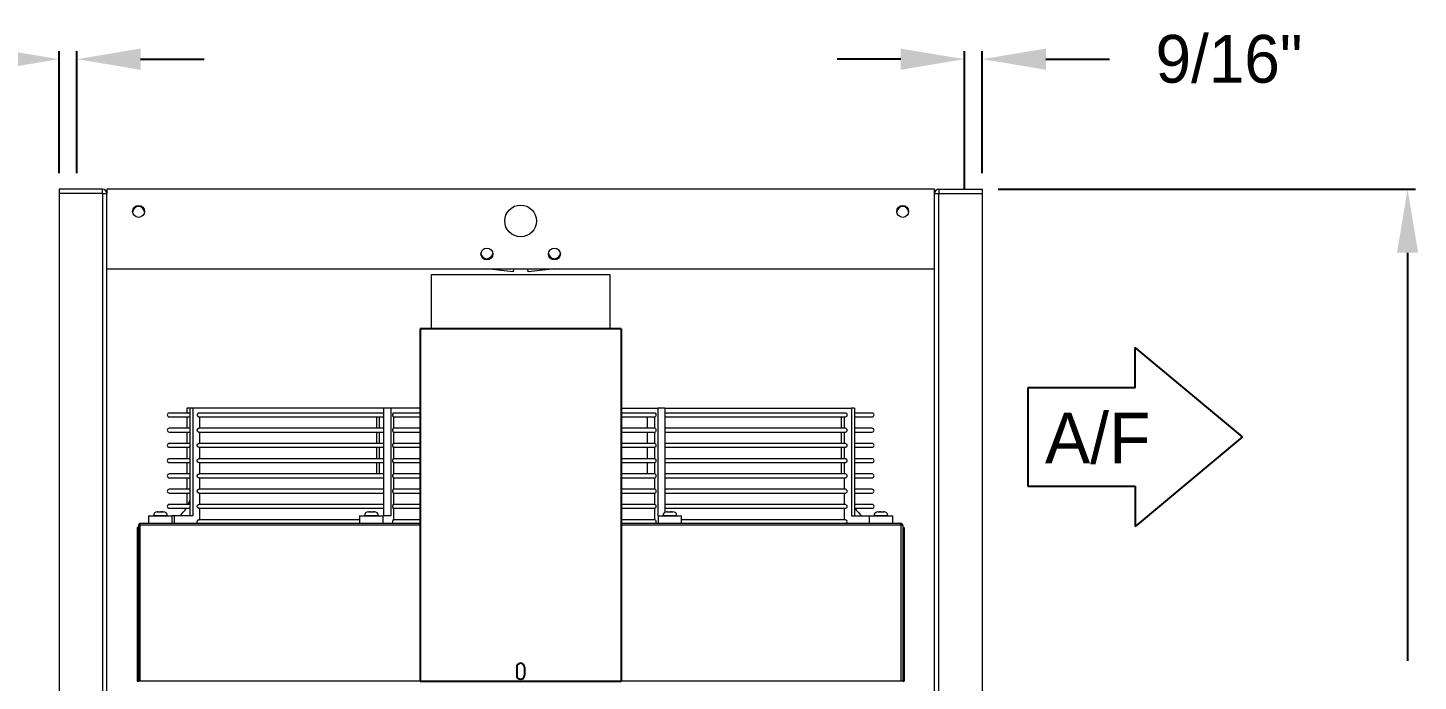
# Model space of a CAD drawing. Extents: x 6 to 271, y -23 to 146.
# Drawn here: x 52.31 to 95.99, y 66.5 to 87.01 of the extents above; entities that cross this region are included whole.
import ezdxf

# ---------------------------------------------------------------- set-up
doc = ezdxf.new("R2010")
doc.units = 0
doc.header["$MEASUREMENT"] = 0
doc.layers.get('0').update_dxf_attribs({"linetype": 'CONTINUOUS'})
doc.layers.get('Defpoints').update_dxf_attribs({"linetype": 'CONTINUOUS'})
doc.dimstyles.get("Standard").update_dxf_attribs({"dimtxt": 1.5, "dimasz": 2, "dimexe": 0.25, "dimexo": 0.5, "dimgap": 0.75, "dimtad": 0, "dimtih": 1, "dimtoh": 1, "dimdec": 4, "dimzin": 0, "dimdsep": 46, "dimlunit": 5, "dimtxsty": 'STANDARD', "dimcen": 0.125, "dimclrd": 1, "dimclre": 1, "dimclrt": 1, "dimadec": 0, "dimazin": 0, "dimtfac": 1, "dimtdec": 4, "dimtofl": 0, "dimtmove": 0, "dimatfit": 3, "dimfxl": 1, "dimfrac": 2, "dimtolj": 1, "dimtzin": 0, "dimarcsym": 0})

# ---------------------------------------------------------------- blocks, each defined once
blk = doc.blocks.new('Air Flow Arror')
for p, q in [((-1.543, 6.735), (-4.35, 3.368)), ((-1.543, 6.735), (1.263, 3.368)), ((-3.087, 3.368), (-4.35, 3.368)), ((-3.087, 3.368), (-3.087, 0)), ((0, 0), (0, 3.368)), ((0, 3.368), (1.263, 3.368)), ((-3.087, 0), (0, 0))]:
    blk.add_line(p, q)
blk.add_text('A/F', height=1.5938, rotation=90).set_placement((-0.712, 0.532))
blk = doc.blocks.new('099front')
at = {"color": 0, "ltscale": 7}
for p, q in [((59.351, 106.851), (53.039, 106.851)), ((53.039, 106.851), (53.039, 95.789)), ((59.351, 106.851), (59.351, 95.789)), ((56.07, 96.226), (56.07, 95.976)), ((56.32, 96.226), (56.32, 95.976)), ((53.039, 95.789), (59.351, 95.789))]:
    blk.add_line(p, q, dxfattribs=at)
for centre, start, end in [((56.195, 96.226), 0, 180), ((56.195, 95.976), 180, 0)]:
    blk.add_arc(centre, 0.125, start, end, dxfattribs=at)
blk = doc.blocks.new('*D24')
at = {"color": 7, "lineweight": -2}
for p, q in [((81.731, 82.448), (81.731, 86.277)), ((82.294, 82.448), (82.294, 86.277)), ((79.731, 86.027), (77.731, 86.027)), ((84.294, 86.027), (86.294, 86.027))]:
    blk.add_line(p, q, dxfattribs=at)
at = {"color": 7}
for points in [[(79.731, 86.36), (79.731, 85.693), (81.731, 86.027)], [(84.294, 86.36), (84.294, 85.693), (82.294, 86.027)]]:
    blk.add_solid(points, dxfattribs=at)
at = {"layer": 'Defpoints', "color": 0}
for p in [(81.731, 86.027), (81.731, 81.948), (82.294, 81.948)]:
    blk.add_point(p, dxfattribs=at)
at = {"color": 7, "insert": (90.044, 86.027), "char_height": 1.5, "attachment_point": 5}
blk.add_mtext('\\A1;9/16"', dxfattribs=at)
blk = doc.blocks.new('*D25')
at = {"color": 7, "lineweight": -2}
for p, q in [((53.294, 82.448), (53.294, 86.277)), ((53.856, 82.448), (53.856, 86.277)), ((51.294, 86.027), (49.294, 86.027)), ((55.856, 86.027), (57.856, 86.027))]:
    blk.add_line(p, q, dxfattribs=at)
at = {"color": 7}
for points in [[(51.294, 86.36), (51.294, 85.693), (53.294, 86.027)], [(55.856, 86.36), (55.856, 85.693), (53.856, 86.027)]]:
    blk.add_solid(points, dxfattribs=at)
at = {"layer": 'Defpoints', "color": 0}
for p in [(53.294, 86.027), (53.294, 81.948), (53.856, 81.948)]:
    blk.add_point(p, dxfattribs=at)
at = {"color": 7, "insert": (45.544, 86.027), "char_height": 1.5, "attachment_point": 5}
blk.add_mtext('\\A1;9/16"', dxfattribs=at)

msp = doc.modelspace()

# ---------------------------------------------------------------- linework, layer by layer
at = {"color": 7}
for p, q in [((81.7313, 81.94808), (81.7313, 83.08226)), ((82.7938, 81.94808), (95.90246, 81.94808)), ((95.65246, 79.94808), (95.65246, 67.13558))]:
    msp.add_line(p, q, dxfattribs=at)
at = {"color": 7, "linetype": 'Continuous', "lineweight": 15}
for p, q in [((53.2938, 81.94808), (53.2938, 81.81358)), ((54.6583, 81.94808), (53.2938, 81.94808)), ((54.6583, 81.81358), (53.2938, 81.81358)), ((53.2938, 81.81258), (53.2938, 48.83358)), ((54.6583, 81.81258), (53.2938, 81.81258)), ((54.6583, 81.81358), (54.6583, 81.94808)), ((54.6583, 81.81258), (54.7938, 81.81258)), ((54.6583, 81.81258), (54.6583, 52.08724)), ((80.7938, 81.94808), (54.7938, 81.94808)), ((54.7938, 81.94808), (54.7938, 81.81258)), ((54.7938, 51.95176), (54.7938, 81.81258)), ((80.7938, 81.81258), (80.7938, 81.94808)), ((80.7938, 81.81258), (80.9293, 81.81258)), ((80.7938, 51.95176), (80.7938, 81.81258)), ((80.9293, 81.94808), (80.9293, 81.81358)), ((80.9293, 81.94808), (82.2938, 81.94808)), ((80.9293, 81.81358), (82.2938, 81.81358)), ((80.9293, 81.81258), (82.2938, 81.81258)), ((80.9293, 52.08724), (80.9293, 81.81258)), ((82.2938, 81.94808), (82.2938, 81.81358)), ((82.2938, 81.81258), (82.2938, 48.83358)), ((54.7938, 79.44808), (80.7938, 79.44808)), ((70.6063, 79.25908), (64.9813, 79.25908)), ((67.55488, 79.35176), (66.72011, 79.44808)), ((67.566, 79.44808), (67.55488, 79.35176)), ((68.03271, 79.35176), (68.0216, 79.44808)), ((68.86748, 79.44808), (68.03271, 79.35176)), ((57.40015, 74.9182), (56.75368, 74.9182)), ((56.75368, 74.7982), (57.40015, 74.7982)), ((57.30678, 75.07308), (57.30678, 74.9182)), ((57.40015, 75.07308), (57.30678, 75.07308)), ((57.30678, 74.7982), (57.30678, 74.43953)), ((57.49353, 75.07308), (57.40015, 75.07308)), ((57.40015, 75.07308), (57.40015, 71.69208)), ((57.49353, 75.07308), (57.49353, 71.69208)), ((63.48861, 75.07308), (57.49353, 75.07308)), ((57.68993, 74.7982), (63.48861, 74.7982)), ((63.48861, 74.9182), (57.69, 74.9182)), ((57.71896, 74.43953), (57.71896, 74.7982)), ((63.26318, 74.7982), (63.26318, 74.43953)), ((63.35656, 74.43953), (63.35656, 74.7982)), ((63.71404, 75.07308), (63.48861, 75.07308)), ((63.48861, 75.07308), (63.48861, 71.69208)), ((63.71404, 75.07308), (63.71404, 71.69208)), ((64.63755, 75.07308), (63.71404, 75.07308)), ((63.79539, 74.7982), (64.63755, 74.7982)), ((64.63755, 74.9182), (63.79552, 74.9182)), ((63.80741, 74.43953), (63.80741, 74.7982)), ((70.95005, 75.07308), (72.09899, 75.07308)), ((72.01867, 74.9182), (70.95005, 74.9182)), ((70.95005, 74.7982), (72.01867, 74.7982)), ((71.78019, 74.43953), (71.78019, 74.7982)), ((72.00561, 74.43953), (72.00561, 74.7982)), ((72.09899, 75.07308), (72.09899, 71.69208)), ((72.32441, 75.07308), (72.09899, 75.07308)), ((72.32441, 75.07308), (72.32441, 71.80018)), ((72.32441, 75.07308), (78.18744, 75.07308)), ((77.99354, 74.9182), (72.32441, 74.9182)), ((72.32441, 74.7982), (77.99354, 74.7982)), ((77.86864, 74.43953), (77.86864, 74.7982)), ((77.96202, 74.43953), (77.96202, 74.7982)), ((78.18744, 75.07308), (78.18744, 71.69208)), ((78.28082, 75.07308), (78.18744, 75.07308)), ((78.28082, 75.07308), (78.28082, 71.69208)), ((78.83391, 74.9182), (78.28082, 74.9182)), ((78.28082, 74.7982), (78.83391, 74.7982)), ((57.40015, 74.43953), (56.75368, 74.43953)), ((56.75368, 74.31953), (57.40015, 74.31953)), ((57.30678, 74.31953), (57.30678, 73.96087)), ((57.68993, 74.31953), (63.48861, 74.31953)), ((63.48861, 74.43953), (57.69, 74.43953)), ((57.71896, 73.96087), (57.71896, 74.31953)), ((63.26318, 74.31953), (63.26318, 73.96087)), ((63.35656, 73.96087), (63.35656, 74.31953)), ((63.79539, 74.31953), (64.63755, 74.31953)), ((64.63755, 74.43953), (63.79552, 74.43953)), ((63.80741, 73.96087), (63.80741, 74.31953)), ((72.01867, 74.43953), (70.95005, 74.43953)), ((70.95005, 74.31953), (72.01867, 74.31953)), ((71.78019, 73.96087), (71.78019, 74.31953)), ((72.00561, 73.96087), (72.00561, 74.31953)), ((77.99354, 74.43953), (72.32441, 74.43953)), ((72.32441, 74.31953), (77.99354, 74.31953)), ((77.86864, 73.96087), (77.86864, 74.31953)), ((77.96202, 73.96087), (77.96202, 74.31953)), ((78.83391, 74.43953), (78.28082, 74.43953)), ((78.28082, 74.31953), (78.83391, 74.31953)), ((57.40015, 73.96087), (56.75368, 73.96087)), ((56.75368, 73.84087), (57.40015, 73.84087)), ((57.30678, 73.84087), (57.30678, 73.4822)), ((57.68993, 73.84087), (63.48861, 73.84087)), ((63.48861, 73.96087), (57.69, 73.96087)), ((57.71896, 73.4822), (57.71896, 73.84087)), ((63.26318, 73.84087), (63.26318, 73.4822)), ((63.35656, 73.4822), (63.35656, 73.84087)), ((63.79539, 73.84087), (64.63755, 73.84087)), ((64.63755, 73.96087), (63.79552, 73.96087)), ((63.80741, 73.4822), (63.80741, 73.84087)), ((72.01867, 73.96087), (70.95005, 73.96087)), ((70.95005, 73.84087), (72.01867, 73.84087)), ((71.78019, 73.4822), (71.78019, 73.84087)), ((72.00561, 73.4822), (72.00561, 73.84087)), ((77.99354, 73.96087), (72.32441, 73.96087)), ((72.32441, 73.84087), (77.99354, 73.84087)), ((77.86864, 73.4822), (77.86864, 73.84087)), ((77.96202, 73.4822), (77.96202, 73.84087)), ((78.83391, 73.96087), (78.28082, 73.96087)), ((78.28082, 73.84087), (78.83391, 73.84087)), ((57.40015, 73.4822), (56.75368, 73.4822)), ((63.48861, 73.4822), (57.69, 73.4822)), ((64.63755, 73.4822), (63.79552, 73.4822)), ((72.01867, 73.4822), (70.95005, 73.4822)), ((77.99354, 73.4822), (72.32441, 73.4822)), ((78.83391, 73.4822), (78.28082, 73.4822)), ((56.75368, 73.3622), (57.40015, 73.3622)), ((57.40015, 73.00353), (56.75368, 73.00353)), ((57.30678, 73.3622), (57.30678, 73.00353)), ((57.68993, 73.3622), (63.48861, 73.3622)), ((63.48861, 73.00353), (57.69, 73.00353)), ((57.71896, 73.00353), (57.71896, 73.3622)), ((63.26318, 73.3622), (63.26318, 73.00353)), ((63.35656, 73.00353), (63.35656, 73.3622)), ((63.79539, 73.3622), (64.63755, 73.3622)), ((64.63755, 73.00353), (63.79552, 73.00353)), ((63.80741, 73.00353), (63.80741, 73.3622)), ((70.95005, 73.3622), (72.01867, 73.3622)), ((72.01867, 73.00353), (70.95005, 73.00353)), ((71.78019, 73.00353), (71.78019, 73.3622)), ((72.00561, 73.00353), (72.00561, 73.3622)), ((72.32441, 73.3622), (77.99354, 73.3622)), ((77.99354, 73.00353), (72.32441, 73.00353)), ((77.86864, 73.00353), (77.86864, 73.3622)), ((77.96202, 73.00353), (77.96202, 73.3622)), ((78.28082, 73.3622), (78.83391, 73.3622)), ((78.83391, 73.00353), (78.28082, 73.00353)), ((56.75368, 72.88354), (57.40015, 72.88354)), ((57.40015, 72.52487), (56.75368, 72.52487)), ((57.30678, 72.88354), (57.30678, 72.52487)), ((57.68993, 72.88354), (63.48861, 72.88354)), ((63.48861, 72.52487), (57.69, 72.52487)), ((57.71896, 72.52487), (57.71896, 72.88354)), ((63.79539, 72.88354), (64.63755, 72.88354)), ((64.63755, 72.52487), (63.79552, 72.52487)), ((63.80741, 72.52487), (63.80741, 72.88354)), ((70.95005, 72.88354), (72.01867, 72.88354)), ((72.01867, 72.52487), (70.95005, 72.52487)), ((72.00561, 72.52487), (72.00561, 72.88354)), ((72.32441, 72.88354), (77.99354, 72.88354)), ((77.99354, 72.52487), (72.32441, 72.52487)), ((77.96202, 72.52487), (77.96202, 72.88354)), ((78.28082, 72.88354), (78.83391, 72.88354)), ((78.83391, 72.52487), (78.28082, 72.52487)), ((56.75368, 72.40487), (57.40015, 72.40487)), ((57.30678, 72.40487), (57.30678, 72.0462)), ((57.68993, 72.40487), (63.48861, 72.40487)), ((57.71896, 72.0462), (57.71896, 72.40487)), ((63.79539, 72.40487), (64.63755, 72.40487)), ((63.80741, 72.0462), (63.80741, 72.40487)), ((70.95005, 72.40487), (72.01867, 72.40487)), ((72.00561, 72.0462), (72.00561, 72.40487)), ((72.32441, 72.40487), (77.99354, 72.40487)), ((77.96202, 72.0462), (77.96202, 72.40487)), ((78.28082, 72.40487), (78.83391, 72.40487)), ((56.10727, 71.69208), (56.61748, 71.69208)), ((56.69502, 71.69308), (56.25752, 71.69308)), ((56.38152, 71.81708), (56.38168, 71.81708)), ((56.38441, 71.81708), (56.38168, 71.81708)), ((56.38441, 71.81708), (56.39491, 71.81708)), ((56.40559, 71.81708), (56.39491, 71.81708)), ((56.40559, 71.81708), (56.48163, 71.81708)), ((56.49319, 71.81708), (56.48163, 71.81708)), ((56.49947, 71.81708), (56.49319, 71.81708)), ((56.49947, 71.81708), (56.52484, 71.81708)), ((56.53938, 71.81708), (56.52484, 71.81708)), ((56.53938, 71.81708), (56.57102, 71.81708)), ((56.61748, 71.69208), (56.84527, 71.69208)), ((57.40015, 72.0462), (56.75368, 72.0462)), ((56.75368, 71.9262), (57.40015, 71.9262)), ((56.91056, 71.69208), (56.84527, 71.69208)), ((56.91056, 71.69208), (56.91056, 71.44808)), ((57.49353, 71.69208), (56.91056, 71.69208)), ((57.68993, 71.9262), (63.48861, 71.9262)), ((63.48861, 72.0462), (57.69, 72.0462)), ((57.71896, 71.56754), (57.71896, 71.9262)), ((62.73693, 71.69208), (63.24714, 71.69208)), ((63.32468, 71.69308), (62.88718, 71.69308)), ((63.01118, 71.81708), (63.04282, 71.81708)), ((63.05737, 71.81708), (63.04282, 71.81708)), ((63.05737, 71.81708), (63.08273, 71.81708)), ((63.08901, 71.81708), (63.08273, 71.81708)), ((63.10057, 71.81708), (63.08901, 71.81708)), ((63.10057, 71.81708), (63.17661, 71.81708)), ((63.18729, 71.81708), (63.17661, 71.81708)), ((63.18729, 71.81708), (63.19779, 71.81708)), ((63.20052, 71.81708), (63.19779, 71.81708)), ((63.20052, 71.81708), (63.20068, 71.81708)), ((63.24714, 71.69208), (63.47493, 71.69208)), ((63.71404, 71.69208), (63.47493, 71.69208)), ((63.79539, 71.9262), (64.63755, 71.9262)), ((64.63755, 72.0462), (63.79552, 72.0462)), ((63.80741, 71.56754), (63.80741, 71.9262)), ((72.01867, 72.0462), (70.95005, 72.0462)), ((70.95005, 71.9262), (72.01867, 71.9262)), ((72.00561, 71.56754), (72.00561, 71.9262)), ((72.09899, 71.69208), (72.11267, 71.69208)), ((72.11267, 71.69208), (72.62288, 71.69208)), ((72.27957, 71.69308), (72.26292, 71.69308)), ((72.70042, 71.69308), (72.27957, 71.69308)), ((77.99354, 72.0462), (72.32441, 72.0462)), ((72.32441, 71.9262), (77.99354, 71.9262)), ((72.38692, 71.81708), (72.38707, 71.81708)), ((72.3898, 71.81708), (72.38707, 71.81708)), ((72.3898, 71.81708), (72.40031, 71.81708)), ((72.41099, 71.81708), (72.40031, 71.81708)), ((72.41099, 71.81708), (72.48703, 71.81708)), ((72.49858, 71.81708), (72.48703, 71.81708)), ((72.50486, 71.81708), (72.49858, 71.81708)), ((72.50486, 71.81708), (72.53023, 71.81708)), ((72.54477, 71.81708), (72.53023, 71.81708)), ((72.54477, 71.81708), (72.57642, 71.81708)), ((72.62288, 71.69208), (72.85067, 71.69208)), ((77.96202, 71.56754), (77.96202, 71.9262)), ((78.18744, 71.69208), (78.74232, 71.69208)), ((78.83391, 72.0462), (78.28082, 72.0462)), ((78.28082, 71.9262), (78.83391, 71.9262)), ((78.74232, 71.69208), (79.25253, 71.69208)), ((79.02761, 71.69308), (78.89257, 71.69308)), ((79.01657, 71.81708), (79.04822, 71.81708)), ((79.33007, 71.69308), (79.02761, 71.69308)), ((79.06276, 71.81708), (79.04822, 71.81708)), ((79.06276, 71.81708), (79.08813, 71.81708)), ((79.09441, 71.81708), (79.08813, 71.81708)), ((79.10596, 71.81708), (79.09441, 71.81708)), ((79.10596, 71.81708), (79.182, 71.81708)), ((79.19268, 71.81708), (79.182, 71.81708)), ((79.19268, 71.81708), (79.20319, 71.81708)), ((79.20592, 71.81708), (79.20319, 71.81708)), ((79.20592, 71.81708), (79.20607, 71.81708)), ((79.25253, 71.69208), (79.48032, 71.69208)), ((55.7938, 71.32308), (55.7438, 71.32308)), ((55.7438, 71.32308), (55.7438, 66.49908)), ((55.7938, 71.39708), (55.7938, 71.39928)), ((55.8438, 71.39708), (55.7938, 71.39708)), ((55.7938, 71.39708), (55.7938, 71.39608)), ((55.7938, 71.39608), (55.7938, 71.32308)), ((55.7938, 71.32308), (55.7938, 66.49908)), ((55.8426, 71.44808), (55.8448, 71.44808)), ((64.63755, 71.44808), (55.8448, 71.44808)), ((55.8448, 71.39708), (55.8448, 71.44808)), ((64.63755, 71.39708), (55.8448, 71.39708)), ((55.8448, 66.49908), (55.8448, 71.39708)), ((62.73693, 71.56754), (57.69, 71.56754)), ((64.63755, 71.56754), (63.79552, 71.56754)), ((72.01867, 71.56754), (70.95005, 71.56754)), ((79.7428, 71.44808), (70.95005, 71.44808)), ((79.7428, 71.39708), (70.95005, 71.39708)), ((77.99354, 71.56754), (72.85067, 71.56754)), ((79.7428, 71.39708), (79.7428, 71.44808)), ((79.7428, 71.44808), (79.745, 71.44808)), ((79.7428, 66.49908), (79.7428, 71.39708)), ((79.7438, 71.39708), (79.7938, 71.39708)), ((79.7938, 71.39928), (79.7938, 71.39708)), ((79.7938, 71.39608), (79.7938, 71.39708)), ((79.7938, 71.39608), (79.7938, 71.32308)), ((79.7938, 71.32308), (79.7938, 66.49908)), ((79.7938, 71.32308), (79.8438, 71.32308)), ((79.8438, 71.32308), (79.8438, 66.49908)), ((55.7438, 66.49908), (55.7938, 66.49908)), ((55.8448, 66.49908), (55.7938, 66.49908)), ((55.8448, 66.49908), (55.8448, 66.49808)), ((79.7428, 66.49908), (55.8448, 66.49908)), ((79.7428, 66.49808), (79.7428, 66.49908)), ((79.7938, 66.49908), (79.7428, 66.49908)), ((79.7938, 66.49908), (79.8438, 66.49908))]:
    msp.add_line(p, q, dxfattribs=at)
at = {"color": 7, "linetype": 'Continuous', "lineweight": 15, "flags": 128}
for points in [[(72.01867, 74.9182), (72.01872, 74.9182), (72.028, 74.91302), (72.03568, 74.89849), (72.04046, 74.87709), (72.04152, 74.85247), (72.03869, 74.82882), (72.03244, 74.81019), (72.02384, 74.79974), (72.01867, 74.7982)], [(72.01867, 74.43953), (72.02292, 74.43849), (72.03129, 74.42966), (72.0377, 74.41308), (72.04118, 74.39132), (72.04118, 74.36774), (72.0377, 74.34598), (72.03129, 74.32941), (72.02292, 74.32057), (72.01867, 74.31953)], [(72.01867, 73.96087), (72.02292, 73.95983), (72.03129, 73.95099), (72.0377, 73.93442), (72.04118, 73.91266), (72.04118, 73.88908), (72.0377, 73.86732), (72.03129, 73.85074), (72.02292, 73.84191), (72.01867, 73.84087)], [(72.01867, 73.4822), (72.02292, 73.48116), (72.03129, 73.47233), (72.0377, 73.45575), (72.04118, 73.43399), (72.04118, 73.41041), (72.0377, 73.38865), (72.03129, 73.37208), (72.02292, 73.36324), (72.01867, 73.3622)], [(72.01867, 73.00353), (72.02292, 73.0025), (72.03129, 72.99366), (72.0377, 72.97708), (72.04118, 72.95533), (72.04118, 72.93175), (72.0377, 72.90999), (72.03129, 72.89341), (72.02292, 72.88457), (72.01867, 72.88354)], [(72.01867, 72.52487), (72.02292, 72.52383), (72.03129, 72.515), (72.0377, 72.49842), (72.04118, 72.47666), (72.04118, 72.45308), (72.0377, 72.43132), (72.03129, 72.41474), (72.02292, 72.40591), (72.01867, 72.40487)], [(57.40015, 72.191), (57.3616, 72.07475), (57.34963, 72.0462)], [(72.01867, 72.0462), (72.02292, 72.04517), (72.03129, 72.03633), (72.0377, 72.01975), (72.04118, 71.99799), (72.04118, 71.97441), (72.0377, 71.95266), (72.03129, 71.93608), (72.02292, 71.92724), (72.01867, 71.9262)], [(72.01867, 71.56754), (72.02318, 71.56637), (72.03161, 71.55709), (72.03799, 71.53994), (72.0413, 71.51764), (72.04101, 71.49374), (72.03961, 71.48296)]]:
    msp.add_lwpolyline(points, dxfattribs=at)
at = {"color": 7, "linetype": 'Continuous', "lineweight": 15}
for centre, radius in [((55.7938, 81.24779), 0.1875), ((67.7938, 80.94808), 0.5), ((79.7938, 81.24779), 0.1875), ((66.73269, 79.91051), 0.1875), ((68.85491, 79.91051), 0.1875)]:
    msp.add_circle(centre, radius, dxfattribs=at)
for centre, radius, start, end in [((54.6583, 81.81258), 0.1355, 0, 90), ((54.6583, 81.81258), 0.001, 0, 90), ((80.9293, 81.81258), 0.1355, 90, 180), ((80.9293, 81.81258), 0.001, 90, 180), ((55.7938, 81.21213), 0.1875, 5.456907, 174.543093), ((79.7938, 81.21213), 0.1875, 5.456907, 174.543093), ((66.73312, 79.9499), 0.1875, 185.39537, 353.33583), ((68.85447, 79.9499), 0.1875, 186.66417, 354.60463), ((56.75368, 74.8582), 0.06, 90, 270), ((77.99036, 74.8582), 0.06008, 273.026422, 86.973578), ((78.83391, 74.8582), 0.06, 270, 90), ((56.75368, 74.37953), 0.06, 90, 270), ((77.99024, 74.37953), 0.06009, 273.144993, 86.855007), ((78.83391, 74.37953), 0.06, 270, 90), ((56.75368, 73.90087), 0.06, 90, 270), ((77.99024, 73.90087), 0.06009, 273.143432, 86.856568), ((78.83391, 73.90087), 0.06, 270, 90), ((56.75368, 73.4222), 0.06, 90, 270), ((77.99024, 73.4222), 0.06009, 273.144993, 86.855007), ((78.83391, 73.4222), 0.06, 270, 90), ((56.75368, 72.94354), 0.06, 90, 270), ((77.99024, 72.94354), 0.06009, 273.143432, 86.856568), ((78.83391, 72.94354), 0.06, 270, 90), ((56.75368, 72.46487), 0.06, 90, 270), ((77.99024, 72.46487), 0.06009, 273.144993, 86.855007), ((78.83391, 72.46487), 0.06, 270, 90), ((56.38152, 71.69308), 0.124, 90, 180), ((56.57102, 71.69308), 0.124, 0, 90), ((56.75368, 71.9862), 0.06, 90, 270), ((56.4335, 72.44708), 1, 310.97463, 328.608789), ((63.01118, 71.69308), 0.124, 90, 180), ((63.20068, 71.69308), 0.124, 0, 90), ((72.38692, 71.69308), 0.124, 90, 180), ((72.57642, 71.69308), 0.124, 0, 90), ((77.99024, 71.9862), 0.06009, 273.144993, 86.855007), ((79.1541, 72.44708), 1, 211.391211, 229.02537), ((78.83391, 71.9862), 0.06, 270, 90), ((79.01657, 71.69308), 0.124, 90, 180), ((79.20607, 71.69308), 0.124, 0, 90), ((55.8426, 71.39928), 0.0488, 90, 180), ((77.99005, 71.50805), 0.05959, 335.099511, 86.648296), ((79.745, 71.39928), 0.0488, 0, 90)]:
    msp.add_arc(centre, radius, start, end, dxfattribs=at)
for points in [[(64.9813, 79.25908), (64.9813, 77.56058)], [(70.6063, 77.56058), (70.6063, 79.25908)], [(56.10727, 71.69208), (56.10727, 71.44808)], [(56.25752, 71.69308), (56.25752, 71.69208)], [(56.38168, 71.81708), (56.3777, 71.81702)], [(56.3777, 71.81702), (56.38441, 71.81708)], [(56.39491, 71.81708), (56.40162, 71.81702)], [(56.40162, 71.81702), (56.40559, 71.81708)], [(56.48163, 71.81708), (56.48328, 71.81702)], [(56.48328, 71.81702), (56.49947, 71.81708)], [(56.52484, 71.81708), (56.54102, 71.81702)], [(56.54102, 71.81702), (56.53938, 71.81708)], [(56.69502, 71.69208), (56.69502, 71.69308)], [(56.84527, 71.44808), (56.84527, 71.69208)], [(62.73693, 71.69208), (62.73693, 71.44808)], [(62.88718, 71.69308), (62.88718, 71.69208)], [(63.04282, 71.81708), (63.04118, 71.81702)], [(63.04118, 71.81702), (63.05737, 71.81708)], [(63.08273, 71.81708), (63.09892, 71.81702)], [(63.09892, 71.81702), (63.10057, 71.81708)], [(63.17661, 71.81708), (63.18058, 71.81702)], [(63.18058, 71.81702), (63.18729, 71.81708)], [(63.19779, 71.81708), (63.2045, 71.81702)], [(63.2045, 71.81702), (63.20052, 71.81708)], [(63.32468, 71.69208), (63.32468, 71.69308)], [(63.47493, 71.44808), (63.47493, 71.69208)], [(72.11267, 71.69208), (72.11267, 71.44808)], [(72.26292, 71.69308), (72.26292, 71.69208)], [(72.38707, 71.81708), (72.3831, 71.81702)], [(72.3831, 71.81702), (72.3898, 71.81708)], [(72.40031, 71.81708), (72.40702, 71.81702)], [(72.40702, 71.81702), (72.41099, 71.81708)], [(72.48703, 71.81708), (72.48868, 71.81702)], [(72.48868, 71.81702), (72.50486, 71.81708)], [(72.53023, 71.81708), (72.54642, 71.81702)], [(72.54642, 71.81702), (72.54477, 71.81708)], [(72.70042, 71.69208), (72.70042, 71.69308)], [(72.85067, 71.44808), (72.85067, 71.69208)], [(78.74232, 71.69208), (78.74232, 71.44808)], [(78.89257, 71.69308), (78.89257, 71.69208)], [(79.04822, 71.81708), (79.04657, 71.81702)], [(79.04657, 71.81702), (79.06276, 71.81708)], [(79.08813, 71.81708), (79.10432, 71.81702)], [(79.10432, 71.81702), (79.10596, 71.81708)], [(79.182, 71.81708), (79.18598, 71.81702)], [(79.18598, 71.81702), (79.19268, 71.81708)], [(79.20319, 71.81708), (79.20989, 71.81702)], [(79.20989, 71.81702), (79.20592, 71.81708)], [(79.33007, 71.69208), (79.33007, 71.69308)], [(79.48032, 71.44808), (79.48032, 71.69208)]]:
    msp.add_open_spline(points, degree=1, dxfattribs=at)
for points, knots in [([(57.69602, 74.91705), (57.69204, 74.91757), (57.68186, 74.91889), (57.66571, 74.91328), (57.65019, 74.90172), (57.63913, 74.88497), (57.6338, 74.86528), (57.63479, 74.84477), (57.64112, 74.82816), (57.65123, 74.81414), (57.66461, 74.80373), (57.67995, 74.79785), (57.68947, 74.7988), (57.69277, 74.79913)], [0, 0, 0, 0, 0.06546375, 0.16756901, 0.26967282, 0.37175176, 0.47381481, 0.57585137, 0.67788639, 0.74171331, 0.84379754, 0.94588781, 1, 1, 1, 1]), ([(63.79796, 74.91697), (63.79677, 74.91751), (63.79304, 74.9192), (63.78668, 74.91474), (63.77999, 74.90432), (63.77502, 74.88832), (63.77235, 74.86903), (63.77228, 74.84849), (63.77481, 74.82908), (63.77966, 74.81286), (63.78628, 74.80207), (63.79192, 74.7979), (63.79501, 74.79841), (63.79554, 74.79849)], [0, 0, 0, 0, 0.04813111, 0.15157995, 0.2550221, 0.35845742, 0.4618603, 0.56524596, 0.66862035, 0.77200352, 0.87540948, 0.97883544, 1, 1, 1, 1]), ([(57.69283, 74.3199), (57.68716, 74.32001), (57.67522, 74.32023), (57.66058, 74.32779), (57.648, 74.33909), (57.6386, 74.35396), (57.63367, 74.37377), (57.63508, 74.39425), (57.64267, 74.41303), (57.6556, 74.42818), (57.67232, 74.43733), (57.68665, 74.44077), (57.69432, 74.43891), (57.69591, 74.43852)], [0, 0, 0, 0, 0.09256337, 0.19470122, 0.25865158, 0.3607321, 0.46281369, 0.56488214, 0.66694478, 0.76901613, 0.8711095, 0.97322393, 1, 1, 1, 1]), ([(63.79796, 74.4383), (63.79677, 74.43884), (63.79304, 74.44053), (63.78668, 74.43607), (63.77999, 74.42565), (63.77502, 74.40966), (63.77235, 74.39037), (63.77228, 74.36983), (63.77481, 74.35041), (63.77966, 74.33419), (63.78628, 74.32341), (63.79192, 74.31923), (63.79501, 74.31974), (63.79554, 74.31983)], [0, 0, 0, 0, 0.04813109, 0.15157864, 0.2550239, 0.35845452, 0.46185737, 0.56524299, 0.66861735, 0.77200523, 0.87541115, 0.97883571, 1, 1, 1, 1]), ([(57.69275, 73.8418), (57.68974, 73.84146), (57.68051, 73.84041), (57.66536, 73.84602), (57.65182, 73.8562), (57.64153, 73.87006), (57.63498, 73.88659), (57.63371, 73.90707), (57.63877, 73.92684), (57.64961, 73.94375), (57.66497, 73.95557), (57.6813, 73.96148), (57.69178, 73.96026), (57.69604, 73.95976)], [0, 0, 0, 0, 0.04961213, 0.15171596, 0.25381023, 0.31773526, 0.41977501, 0.52181406, 0.62384556, 0.72587945, 0.82793683, 0.93001415, 1, 1, 1, 1]), ([(63.798, 73.95976), (63.79619, 73.96026), (63.79181, 73.96148), (63.78501, 73.95553), (63.77866, 73.94367), (63.77418, 73.92673), (63.7721, 73.90694), (63.77264, 73.88647), (63.77575, 73.86758), (63.78107, 73.85259), (63.78794, 73.84261), (63.79303, 73.84151), (63.79555, 73.84096)], [0, 0, 0, 0, 0.07243943, 0.17585955, 0.27927983, 0.38267949, 0.48605824, 0.58941358, 0.69276472, 0.79612878, 0.8995097, 1, 1, 1, 1]), ([(57.69275, 73.36313), (57.68974, 73.36279), (57.68051, 73.36175), (57.66536, 73.36735), (57.65182, 73.37754), (57.64153, 73.3914), (57.63498, 73.40792), (57.63371, 73.42841), (57.63877, 73.44818), (57.64961, 73.46508), (57.66497, 73.47691), (57.6813, 73.48281), (57.69178, 73.48159), (57.69604, 73.4811)], [0, 0, 0, 0, 0.0496122, 0.15171452, 0.25381238, 0.3177375, 0.41977739, 0.52181659, 0.62384823, 0.72587738, 0.8279349, 0.93001405, 1, 1, 1, 1]), ([(63.798, 73.48109), (63.79619, 73.4816), (63.79181, 73.48281), (63.78501, 73.47687), (63.77866, 73.465), (63.77418, 73.44806), (63.7721, 73.42828), (63.77264, 73.4078), (63.77575, 73.38892), (63.78107, 73.37392), (63.78794, 73.36394), (63.79303, 73.36284), (63.79555, 73.3623)], [0, 0, 0, 0, 0.07243931, 0.17585794, 0.27928199, 0.38268189, 0.48605506, 0.58941063, 0.69276754, 0.79612741, 0.89950856, 1, 1, 1, 1]), ([(57.69275, 72.88447), (57.68974, 72.88412), (57.68051, 72.88308), (57.66536, 72.88869), (57.65182, 72.89887), (57.64153, 72.91273), (57.63498, 72.92926), (57.63371, 72.94974), (57.63877, 72.96951), (57.64961, 72.98642), (57.66497, 72.99824), (57.6813, 73.00415), (57.69178, 73.00293), (57.69604, 73.00243)], [0, 0, 0, 0, 0.04961213, 0.15171596, 0.25381023, 0.31773526, 0.41977501, 0.52181406, 0.62384556, 0.72587945, 0.82793683, 0.93001415, 1, 1, 1, 1]), ([(63.798, 73.00243), (63.79619, 73.00293), (63.79181, 73.00415), (63.78501, 72.9982), (63.77866, 72.98633), (63.77418, 72.9694), (63.7721, 72.94961), (63.77264, 72.92914), (63.77575, 72.91025), (63.78107, 72.89526), (63.78794, 72.88528), (63.79303, 72.88417), (63.79555, 72.88363)], [0, 0, 0, 0, 0.07243942, 0.17585779, 0.27928158, 0.38268122, 0.48605994, 0.58941526, 0.69276639, 0.79612599, 0.89950972, 1, 1, 1, 1]), ([(57.69283, 72.40524), (57.68716, 72.40534), (57.67522, 72.40556), (57.66058, 72.41312), (57.648, 72.42442), (57.6386, 72.43929), (57.63367, 72.4591), (57.63508, 72.47959), (57.64267, 72.49837), (57.6556, 72.51352), (57.67232, 72.52266), (57.68665, 72.52611), (57.69432, 72.52424), (57.69591, 72.52386)], [0, 0, 0, 0, 0.09256337, 0.19470122, 0.25865158, 0.3607321, 0.46281369, 0.56488214, 0.66694478, 0.76901613, 0.8711095, 0.97322393, 1, 1, 1, 1]), ([(63.79796, 72.52364), (63.79677, 72.52418), (63.79304, 72.52587), (63.78668, 72.52141), (63.77999, 72.51099), (63.77502, 72.49499), (63.77235, 72.4757), (63.77228, 72.45516), (63.77481, 72.43575), (63.77966, 72.41953), (63.78628, 72.40874), (63.79192, 72.40457), (63.79501, 72.40508), (63.79554, 72.40516)], [0, 0, 0, 0, 0.04813096, 0.15157948, 0.25502131, 0.35845631, 0.46185887, 0.56524421, 0.66861827, 0.77200587, 0.8754115, 0.97883577, 1, 1, 1, 1]), ([(57.69283, 71.92657), (57.68716, 71.92668), (57.67522, 71.9269), (57.66058, 71.93446), (57.64801, 71.94576), (57.6386, 71.96063), (57.63367, 71.98044), (57.63508, 72.00092), (57.64267, 72.0197), (57.6556, 72.03485), (57.67232, 72.044), (57.68665, 72.04744), (57.69432, 72.04558), (57.69591, 72.04519)], [0, 0, 0, 0, 0.092563464, 0.194701413, 0.258653741, 0.36073435, 0.462813174, 0.564881725, 0.666944456, 0.769015912, 0.871109377, 0.973223901, 1, 1, 1, 1]), ([(63.79796, 72.04497), (63.79677, 72.04551), (63.79304, 72.0472), (63.78668, 72.04275), (63.77999, 72.03232), (63.77502, 72.01633), (63.77235, 71.99704), (63.77228, 71.9765), (63.77481, 71.95708), (63.77966, 71.94086), (63.78628, 71.93008), (63.79192, 71.92591), (63.79501, 71.92641), (63.79554, 71.9265)], [0, 0, 0, 0, 0.0481311, 0.1515793, 0.255023, 0.35845598, 0.46186167, 0.56524732, 0.66861884, 0.77200437, 0.87541031, 0.97883558, 1, 1, 1, 1]), ([(55.8448, 71.44808), (55.83812, 71.44732), (55.82475, 71.44578), (55.80789, 71.43399), (55.7961, 71.41713), (55.79457, 71.40377), (55.7938, 71.39708)], [0, 0, 0, 0, 0.24999902, 0.50000439, 0.74999955, 1, 1, 1, 1]), ([(55.7938, 71.39608), (55.79457, 71.39617), (55.7961, 71.39633), (55.80789, 71.39658), (55.82475, 71.39683), (55.83812, 71.397), (55.8448, 71.39708)], [0, 0, 0, 0, 0.25000049, 0.50000144, 0.75000238, 1, 1, 1, 1]), ([(57.63935, 71.48296), (57.63808, 71.48656), (57.63459, 71.49645), (57.6338, 71.51415), (57.63891, 71.53385), (57.64986, 71.55069), (57.66528, 71.56241), (57.68154, 71.56819), (57.69189, 71.56692), (57.69603, 71.56641)], [0, 0, 0, 0, 0.09180028, 0.25203973, 0.41227412, 0.57250855, 0.7327752, 0.89308261, 1, 1, 1, 1]), ([(63.79795, 71.56633), (63.79688, 71.56685), (63.79327, 71.5686), (63.787, 71.56439), (63.78025, 71.55424), (63.77518, 71.53842), (63.77244, 71.51928), (63.77215, 71.49981), (63.77372, 71.4882), (63.77444, 71.48296)], [0, 0, 0, 0, 0.06751365, 0.227692, 0.38785728, 0.54800356, 0.70810803, 0.86818204, 1, 1, 1, 1]), ([(79.7938, 71.39708), (79.79303, 71.40377), (79.7915, 71.41713), (79.77971, 71.43399), (79.76285, 71.44578), (79.74948, 71.44732), (79.7428, 71.44808)], [0, 0, 0, 0, 0.25000045, 0.49999561, 0.75000098, 1, 1, 1, 1]), ([(79.7428, 71.39708), (79.74948, 71.397), (79.76285, 71.39683), (79.77971, 71.39658), (79.7915, 71.39633), (79.79303, 71.39617), (79.7938, 71.39608)], [0, 0, 0, 0, 0.24999762, 0.49999856, 0.74999951, 1, 1, 1, 1])]:
    msp.add_open_spline(points, degree=3, knots=knots, dxfattribs=at)
at = {"color": 7}
msp.add_solid([(95.31913, 79.94808), (95.9858, 79.94808), (95.65246, 81.94808)], dxfattribs=at)

# ---------------------------------------------------------------- block references
msp.add_blockref('099front', (11.59866, -29.29051), dxfattribs=at)
at = {"color": 7, "rotation": 270}
msp.add_blockref('Air Flow Arror', (83.72928, 72.62258), dxfattribs=at)

# ---------------------------------------------------------------- dimensions: what is measured, and where the dimension line sits
at = {"color": 7}
dim = msp.add_linear_dim(base=(53.2938, 86.02676), p1=(53.8563, 81.94808), p2=(53.2938, 81.94808), dimstyle='Standard', override={"dimpost": '"', "dimclrd": 7, "dimclre": 7, "dimclrt": 7}, dxfattribs=at)
dim.commit()
dim.dimension.update_dxf_attribs({"geometry": '*D25', "text_midpoint": (45.5438, 86.02676)})
dim = msp.add_linear_dim(base=(81.7313, 86.02676), p1=(82.2938, 81.94808), p2=(81.7313, 81.94808), dimstyle='Standard', override={"dimpost": '"', "dimclrd": 7, "dimclre": 7, "dimclrt": 7}, dxfattribs=at)
dim.commit()
dim.dimension.update_dxf_attribs({"geometry": '*D24', "text_midpoint": (90.0438, 86.02676), "dimtype": 160})

doc.saveas('drawing.dxf')
